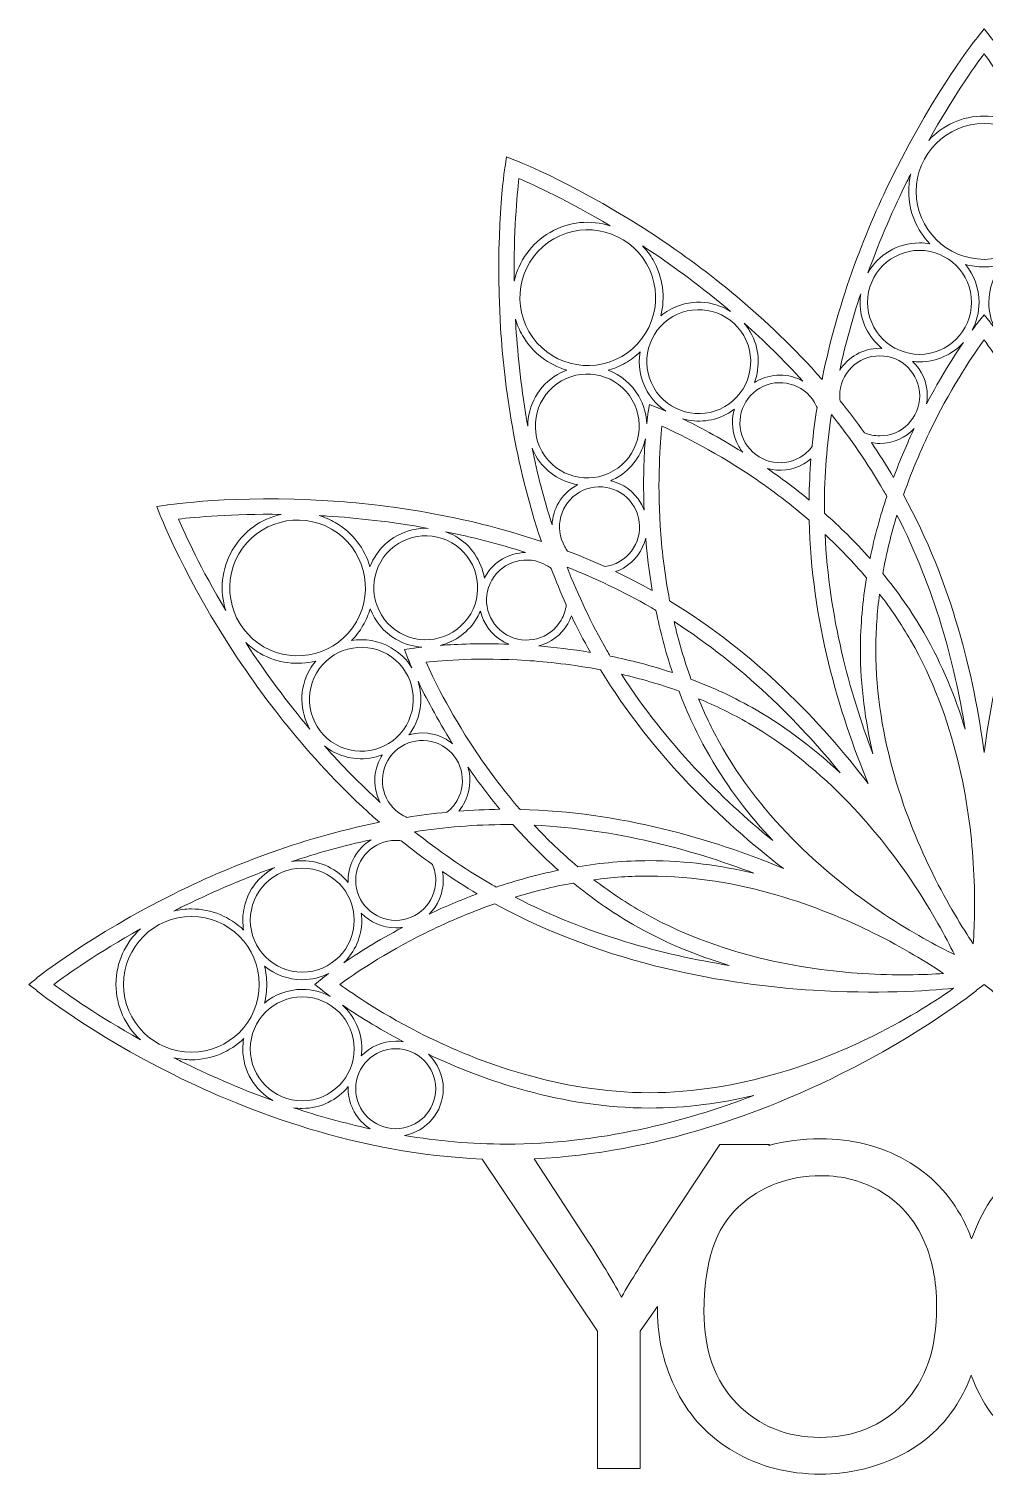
# Model space of a CAD drawing. Header units: millimetres. Extents: x -93 to 1481, y -1464 to 298.
# Drawn here: x 687 to 1068, y -279 to 297 of the extents above; entities that cross this region are included whole.
import ezdxf

# ---------------------------------------------------------------- set-up
doc = ezdxf.new("R2010")
doc.units = ezdxf.units.MM
doc.header["$MEASUREMENT"] = 0
doc.layers.add('Layer 1', color=7, linetype='Continuous')

msp = doc.modelspace()

# ---------------------------------------------------------------- linework, layer by layer
at = {"layer": 'Layer 1', "lineweight": 0}
for points, knots in [([(1445.98, -81.58), (1445.12, -80.89), (1424.56, -64.49), (1391.06, -47.84), (1370.3, -37.53), (1341.81, -25.89), (1309.14, -19.34), (1334.16, 2.66), (1353.02, 26.99), (1365.84, 46.3), (1386.52, 77.47), (1396.13, 101.95), (1396.53, 102.98), (1396.53, 102.98), (1397.9, 106.53), (1397.9, 106.53), (1397.9, 106.53), (1394.14, 107.11), (1394.14, 107.11), (1393.05, 107.28), (1367.04, 111.21), (1329.71, 108.87), (1306.58, 107.43), (1276.08, 103.26), (1244.51, 92.6), (1255.18, 124.16), (1259.35, 154.66), (1260.79, 177.79), (1263.12, 215.13), (1259.2, 241.13), (1259.03, 242.22), (1259.03, 242.22), (1258.45, 245.99), (1258.45, 245.99), (1258.45, 245.99), (1254.9, 244.61), (1254.9, 244.61), (1253.87, 244.21), (1229.39, 234.61), (1198.22, 213.92), (1178.91, 201.1), (1154.58, 182.24), (1132.58, 157.22), (1126.03, 189.89), (1114.39, 218.39), (1104.08, 239.14), (1087.43, 272.64), (1071.02, 293.2), (1070.33, 294.06), (1070.33, 294.06), (1067.95, 297.03), (1067.95, 297.03), (1067.95, 297.03), (1065.56, 294.06), (1065.56, 294.06), (1064.87, 293.2), (1048.47, 272.64), (1031.82, 239.14), (1021.51, 218.39), (1009.87, 189.89), (1003.32, 157.22), (981.32, 182.24), (956.99, 201.1), (937.68, 213.92), (906.51, 234.61), (882.03, 244.21), (881, 244.61), (881, 244.61), (877.45, 245.99), (877.45, 245.99), (877.45, 245.99), (876.87, 242.22), (876.87, 242.22), (876.7, 241.13), (872.77, 215.13), (875.11, 177.79), (876.55, 154.66), (880.72, 124.16), (891.38, 92.6), (859.82, 103.26), (829.32, 107.43), (806.19, 108.87), (768.85, 111.21), (742.84, 107.28), (741.76, 107.11), (741.76, 107.11), (737.99, 106.53), (737.99, 106.53), (737.99, 106.53), (739.37, 102.98), (739.37, 102.98), (739.77, 101.95), (749.37, 77.47), (770.06, 46.3), (782.88, 26.99), (801.74, 2.66), (826.76, -19.34), (794.09, -25.89), (765.59, -37.53), (744.84, -47.84), (711.34, -64.49), (690.78, -80.89), (689.92, -81.58), (689.92, -81.58), (686.95, -83.97), (686.95, -83.97), (686.95, -83.97), (689.92, -86.35), (689.92, -86.35), (690.78, -87.04), (711.34, -103.45), (744.84, -120.1), (773.91, -134.54), (818.14, -151.6), (867.79, -153.61), (867.79, -153.61), (913.73, -222.32), (913.73, -222.32), (913.73, -222.32), (913.73, -277.05), (913.73, -277.05), (913.73, -277.05), (930.83, -277.05), (930.83, -277.05), (930.83, -277.05), (930.83, -222.32), (930.83, -222.32), (930.83, -222.32), (937.71, -212.38), (937.71, -212.38), (937.7, -212.95), (937.7, -213.53), (937.7, -214.12), (937.7, -225.46), (940.29, -236.21), (945.48, -246.38), (950.66, -256.55), (958.29, -264.57), (968.35, -270.44), (978.42, -276.32), (989.84, -279.26), (1002.62, -279.26), (1014.41, -279.26), (1025.4, -276.6), (1035.59, -271.28), (1045.78, -265.96), (1053.65, -258.13), (1059.2, -247.79), (1060.58, -245.22), (1061.79, -242.57), (1062.83, -239.84), (1063.8, -242.47), (1064.92, -245.03), (1066.2, -247.52), (1071.49, -257.81), (1079.32, -265.67), (1089.69, -271.1), (1100.06, -276.54), (1111.6, -279.26), (1124.29, -279.26), (1133.69, -279.26), (1142.86, -277.57), (1151.79, -274.19), (1151.93, -274.14), (1152.06, -274.08), (1152.19, -274.03), (1152.19, -274.03), (1151.03, -277.05), (1151.03, -277.05), (1151.03, -277.05), (1169.19, -277.05), (1169.19, -277.05), (1169.19, -277.05), (1183.38, -237.92), (1183.38, -237.92), (1183.38, -237.92), (1237.41, -237.92), (1237.41, -237.92), (1237.41, -237.92), (1252.49, -277.05), (1252.49, -277.05), (1252.49, -277.05), (1271.97, -277.05), (1271.97, -277.05), (1271.97, -277.05), (1220.3, -150.82), (1220.3, -150.82), (1232.58, -152.71), (1245.35, -153.8), (1258.45, -153.8), (1312, -153.8), (1360.12, -135.47), (1391.06, -120.1), (1424.56, -103.45), (1445.12, -87.04), (1445.98, -86.35), (1445.98, -86.35), (1448.95, -83.97), (1448.95, -83.97), (1448.95, -83.97), (1445.98, -81.58), (1445.98, -81.58)], [0, 0, 0, 0, 1, 1, 1, 2, 2, 2, 3, 3, 3, 4, 4, 4, 5, 5, 5, 6, 6, 6, 7, 7, 7, 8, 8, 8, 9, 9, 9, 10, 10, 10, 11, 11, 11, 12, 12, 12, 13, 13, 13, 14, 14, 14, 15, 15, 15, 16, 16, 16, 17, 17, 17, 18, 18, 18, 19, 19, 19, 20, 20, 20, 21, 21, 21, 22, 22, 22, 23, 23, 23, 24, 24, 24, 25, 25, 25, 26, 26, 26, 27, 27, 27, 28, 28, 28, 29, 29, 29, 30, 30, 30, 31, 31, 31, 32, 32, 32, 33, 33, 33, 34, 34, 34, 35, 35, 35, 36, 36, 36, 37, 37, 37, 38, 38, 38, 39, 39, 39, 40, 40, 40, 41, 41, 41, 42, 42, 42, 43, 43, 43, 44, 44, 44, 45, 45, 45, 46, 46, 46, 47, 47, 47, 48, 48, 48, 49, 49, 49, 50, 50, 50, 51, 51, 51, 52, 52, 52, 53, 53, 53, 54, 54, 54, 55, 55, 55, 56, 56, 56, 57, 57, 57, 58, 58, 58, 59, 59, 59, 60, 60, 60, 61, 61, 61, 62, 62, 62, 63, 63, 63, 64, 64, 64, 65, 65, 65, 66, 66, 66, 67, 67, 67, 67]), ([(1067.95, 287.1), (1071.95, 281.71), (1080.51, 269.59), (1090.05, 252.58), (1084.55, 258.54), (1076.68, 262.29), (1067.95, 262.29), (1059.22, 262.29), (1051.34, 258.54), (1045.84, 252.58), (1055.38, 269.59), (1063.95, 281.71), (1067.95, 287.1)], [0, 0, 0, 0, 1, 1, 1, 2, 2, 2, 3, 3, 3, 4, 4, 4, 4]), ([(1067.95, 205.14), (1053.02, 205.14), (1040.87, 217.28), (1040.87, 232.21), (1040.87, 247.14), (1053.02, 259.29), (1067.95, 259.29), (1082.88, 259.29), (1095.02, 247.14), (1095.02, 232.21), (1095.02, 217.28), (1082.88, 205.14), (1067.95, 205.14)], [0, 0, 0, 0, 1, 1, 1, 2, 2, 2, 3, 3, 3, 4, 4, 4, 4]), ([(882.41, 237.39), (888.57, 234.72), (902.05, 228.51), (918.82, 218.54), (911.07, 220.96), (902.38, 220.27), (894.82, 215.9), (887.26, 211.53), (882.31, 204.35), (880.53, 196.44), (880.29, 215.94), (881.64, 230.72), (882.41, 237.39)], [0, 0, 0, 0, 1, 1, 1, 2, 2, 2, 3, 3, 3, 4, 4, 4, 4]), ([(1037.23, 236.27), (1037.72, 237.27), (1038.21, 238.24), (1038.7, 239.21), (1038.17, 236.96), (1037.87, 234.62), (1037.87, 232.21), (1037.87, 224.12), (1041.1, 216.76), (1046.32, 211.35), (1044.98, 211.59), (1043.61, 211.71), (1042.21, 211.71), (1033.41, 211.71), (1025.71, 206.89), (1021.62, 199.75), (1026.6, 213.58), (1032.08, 225.91), (1037.23, 236.27)], [0, 0, 0, 0, 1, 1, 1, 2, 2, 2, 3, 3, 3, 4, 4, 4, 5, 5, 5, 6, 6, 6, 6]), ([(923.4, 166.41), (910.47, 158.94), (893.87, 163.39), (886.41, 176.32), (878.95, 189.24), (883.39, 205.84), (896.32, 213.3), (909.25, 220.77), (925.84, 216.32), (933.31, 203.39), (940.77, 190.46), (936.32, 173.87), (923.4, 166.41)], [0, 0, 0, 0, 1, 1, 1, 2, 2, 2, 3, 3, 3, 4, 4, 4, 4]), ([(966.83, 184.39), (959.61, 188.94), (950.16, 189.45), (942.27, 184.9), (941.11, 184.23), (940.03, 183.47), (939.03, 182.64), (940.83, 189.93), (939.94, 197.89), (935.9, 204.89), (934.7, 206.98), (933.28, 208.86), (931.69, 210.53), (932.6, 209.94), (933.51, 209.34), (934.43, 208.73), (944.24, 202.21), (955.38, 194.1), (966.83, 184.39)], [0, 0, 0, 0, 1, 1, 1, 2, 2, 2, 3, 3, 3, 4, 4, 4, 5, 5, 5, 6, 6, 6, 6]), ([(1062.93, 187.99), (1062.93, 176.56), (1053.64, 167.26), (1042.21, 167.26), (1030.78, 167.26), (1021.48, 176.56), (1021.48, 187.99), (1021.48, 199.42), (1030.78, 208.71), (1042.21, 208.71), (1053.64, 208.71), (1062.93, 199.42), (1062.93, 187.99)], [0, 0, 0, 0, 1, 1, 1, 2, 2, 2, 3, 3, 3, 4, 4, 4, 4]), ([(1072.28, 177.48), (1071.14, 179.02), (1070.44, 179.89), (1070.33, 180.03), (1070.33, 180.03), (1067.95, 183), (1067.95, 183), (1067.95, 183), (1065.56, 180.03), (1065.56, 180.03), (1065.44, 179.87), (1064.57, 178.78), (1063.15, 176.84), (1064.92, 180.17), (1065.93, 183.96), (1065.93, 187.99), (1065.93, 193.71), (1063.9, 198.97), (1060.51, 203.07), (1062.89, 202.46), (1065.38, 202.14), (1067.95, 202.14), (1070.45, 202.14), (1072.88, 202.45), (1075.21, 203.03), (1071.84, 198.93), (1069.82, 193.69), (1069.82, 187.99), (1069.82, 184.22), (1070.71, 180.65), (1072.28, 177.48)], [0, 0, 0, 0, 1, 1, 1, 2, 2, 2, 3, 3, 3, 4, 4, 4, 5, 5, 5, 6, 6, 6, 7, 7, 7, 8, 8, 8, 9, 9, 9, 10, 10, 10, 10]), ([(1027.17, 169.65), (1026.89, 169.66), (1026.62, 169.67), (1026.33, 169.67), (1019.62, 169.67), (1013.71, 166.16), (1010.34, 160.88), (1012.68, 171.58), (1015.56, 181.8), (1018.73, 191.4), (1018.57, 190.29), (1018.48, 189.15), (1018.48, 187.99), (1018.48, 180.61), (1021.87, 174.01), (1027.17, 169.65)], [0, 0, 0, 0, 1, 1, 1, 2, 2, 2, 3, 3, 3, 4, 4, 4, 5, 5, 5, 5]), ([(972.08, 174.71), (977.8, 164.82), (974.4, 152.12), (964.5, 146.4), (954.6, 140.69), (941.9, 144.09), (936.19, 153.99), (930.47, 163.89), (933.88, 176.59), (943.77, 182.3), (953.67, 188.01), (966.37, 184.61), (972.08, 174.71)], [0, 0, 0, 0, 1, 1, 1, 2, 2, 2, 3, 3, 3, 4, 4, 4, 4]), ([(881.03, 181.29), (881.69, 179.07), (882.61, 176.9), (883.81, 174.82), (887.86, 167.8), (894.33, 163.05), (901.56, 160.97), (900.28, 160.51), (899.03, 159.93), (897.82, 159.23), (890.19, 154.83), (885.94, 146.81), (885.96, 138.58), (883.37, 153.04), (881.95, 166.46), (881.22, 178.01), (881.15, 179.11), (881.09, 180.2), (881.03, 181.29)], [0, 0, 0, 0, 1, 1, 1, 2, 2, 2, 3, 3, 3, 4, 4, 4, 5, 5, 5, 6, 6, 6, 6]), ([(995.65, 156.62), (990.03, 159.7), (982.99, 159.86), (977.04, 156.43), (976.8, 156.29), (976.56, 156.14), (976.33, 155.99), (978.74, 162.41), (978.37, 169.82), (974.68, 176.21), (973.95, 177.48), (973.11, 178.65), (972.19, 179.73), (980.05, 172.77), (987.97, 165.07), (995.65, 156.62)], [0, 0, 0, 0, 1, 1, 1, 2, 2, 2, 3, 3, 3, 4, 4, 4, 5, 5, 5, 5]), ([(1035.82, 111.22), (1039.49, 121.78), (1043.63, 131.16), (1047.48, 138.94), (1055.7, 155.49), (1063.99, 167.6), (1067.95, 173.03), (1071.9, 167.6), (1080.2, 155.49), (1088.41, 138.94), (1092.27, 131.16), (1096.4, 121.78), (1100.08, 111.22), (1080.88, 76.14), (1071.95, 38.94), (1067.95, 8.46), (1063.95, 38.94), (1055.02, 76.14), (1035.82, 111.22)], [0, 0, 0, 0, 1, 1, 1, 2, 2, 2, 3, 3, 3, 4, 4, 4, 5, 5, 5, 6, 6, 6, 6]), ([(933.59, 152.49), (935.47, 149.22), (938.03, 146.58), (940.97, 144.62), (939.22, 145.38), (938.18, 145.79), (938.02, 145.85), (938.02, 145.85), (934.47, 147.23), (934.47, 147.23), (934.47, 147.23), (933.88, 143.47), (933.88, 143.47), (933.85, 143.27), (933.65, 141.89), (933.38, 139.5), (933.26, 143.27), (932.24, 147.06), (930.22, 150.55), (927.36, 155.5), (922.97, 159.04), (917.99, 160.9), (920.35, 161.56), (922.67, 162.52), (924.9, 163.81), (927.06, 165.06), (929.01, 166.55), (930.74, 168.21), (929.87, 162.98), (930.74, 157.43), (933.59, 152.49)], [0, 0, 0, 0, 1, 1, 1, 2, 2, 2, 3, 3, 3, 4, 4, 4, 5, 5, 5, 6, 6, 6, 7, 7, 7, 8, 8, 8, 9, 9, 9, 10, 10, 10, 10]), ([(1039.4, 164.44), (1040.32, 164.33), (1041.26, 164.26), (1042.21, 164.26), (1049.13, 164.26), (1055.36, 167.24), (1059.7, 171.98), (1055.88, 166.4), (1050.58, 158.08), (1045.03, 147.58), (1045.2, 148.6), (1045.3, 149.64), (1045.3, 150.71), (1045.3, 156.11), (1043.03, 160.98), (1039.4, 164.44)], [0, 0, 0, 0, 1, 1, 1, 2, 2, 2, 3, 3, 3, 4, 4, 4, 5, 5, 5, 5]), ([(927.63, 149.05), (933.34, 139.15), (929.94, 126.45), (920.04, 120.74), (910.14, 115.02), (897.44, 118.42), (891.73, 128.32), (886.02, 138.22), (889.42, 150.92), (899.32, 156.63), (909.21, 162.35), (921.91, 158.94), (927.63, 149.05)], [0, 0, 0, 0, 1, 1, 1, 2, 2, 2, 3, 3, 3, 4, 4, 4, 4]), ([(1010.5, 148.74), (1010.42, 149.38), (1010.37, 150.04), (1010.37, 150.71), (1010.37, 159.51), (1017.53, 166.67), (1026.33, 166.67), (1035.14, 166.67), (1042.3, 159.51), (1042.3, 150.71), (1042.3, 141.91), (1035.14, 134.75), (1026.33, 134.75), (1024.18, 134.75), (1022.12, 135.18), (1020.24, 135.96), (1017.09, 140.37), (1013.83, 144.63), (1010.5, 148.74)], [0, 0, 0, 0, 1, 1, 1, 2, 2, 2, 3, 3, 3, 4, 4, 4, 5, 5, 5, 6, 6, 6, 6]), ([(1000.35, 147.99), (1000.72, 147.34), (1001.04, 146.69), (1001.31, 146.02), (1000.5, 140.91), (999.83, 135.72), (999.31, 130.46), (998.05, 128.77), (996.44, 127.3), (994.5, 126.18), (986.88, 121.78), (977.1, 124.4), (972.7, 132.02), (968.3, 139.65), (970.92, 149.43), (978.54, 153.83), (986.16, 158.23), (995.95, 155.61), (1000.35, 147.99)], [0, 0, 0, 0, 1, 1, 1, 2, 2, 2, 3, 3, 3, 4, 4, 4, 5, 5, 5, 6, 6, 6, 6]), ([(970.1, 130.52), (970.57, 129.72), (971.09, 128.96), (971.65, 128.25), (962.06, 134.26), (953.69, 138.64), (947.69, 141.54), (953.64, 139.86), (960.24, 140.48), (966, 143.81), (966.82, 144.28), (967.6, 144.8), (968.35, 145.36), (966.93, 140.55), (967.4, 135.2), (970.1, 130.52)], [0, 0, 0, 0, 1, 1, 1, 2, 2, 2, 3, 3, 3, 4, 4, 4, 5, 5, 5, 5]), ([(1021.73, -3.92), (1003.03, 20.48), (976.7, 48.23), (942.53, 69), (940.43, 79.99), (939.32, 90.18), (938.77, 98.84), (937.61, 117.28), (938.74, 131.92), (939.45, 138.6), (945.59, 135.88), (958.83, 129.53), (974.22, 119.31), (981.45, 114.5), (989.72, 108.45), (998.18, 101.13), (999.09, 61.16), (1009.95, 24.48), (1021.73, -3.92)], [0, 0, 0, 0, 1, 1, 1, 2, 2, 2, 3, 3, 3, 4, 4, 4, 5, 5, 5, 6, 6, 6, 6]), ([(1027.88, 112.87), (1028.31, 112.12), (1028.73, 111.37), (1029.16, 110.62), (1026.57, 102.89), (1024.25, 94.58), (1022.45, 85.83), (1016.52, 92.5), (1010.35, 98.54), (1004.25, 103.94), (1004.24, 104.81), (1004.23, 105.67), (1004.23, 106.53), (1004.23, 119.12), (1005.28, 131.41), (1007.07, 143.24), (1014.53, 133.89), (1021.58, 123.77), (1027.88, 112.87)], [0, 0, 0, 0, 1, 1, 1, 2, 2, 2, 3, 3, 3, 4, 4, 4, 5, 5, 5, 6, 6, 6, 6]), ([(932.33, 105.1), (931.97, 106.07), (931.53, 107.02), (930.99, 107.94), (928.29, 112.62), (923.89, 115.7), (919.02, 116.88), (919.87, 117.25), (920.72, 117.66), (921.54, 118.14), (927.53, 121.6), (931.44, 127.29), (932.83, 133.57), (932.31, 126.82), (931.88, 116.97), (932.33, 105.1)], [0, 0, 0, 0, 1, 1, 1, 2, 2, 2, 3, 3, 3, 4, 4, 4, 5, 5, 5, 5]), ([(1026.33, 131.75), (1031.73, 131.75), (1036.6, 134.02), (1040.06, 137.64), (1037.31, 131.85), (1034.49, 125.32), (1031.83, 118.2), (1029.01, 122.97), (1026.05, 127.58), (1022.98, 132.05), (1024.07, 131.86), (1025.19, 131.75), (1026.33, 131.75)], [0, 0, 0, 0, 1, 1, 1, 2, 2, 2, 3, 3, 3, 4, 4, 4, 4]), ([(887.64, 129.9), (888.06, 128.85), (888.55, 127.83), (889.13, 126.82), (892.82, 120.43), (899.06, 116.41), (905.83, 115.29), (905.58, 115.16), (905.33, 115.03), (905.09, 114.88), (899.27, 111.53), (895.91, 105.53), (895.63, 99.27), (892.31, 109.71), (889.69, 120), (887.64, 129.9)], [0, 0, 0, 0, 1, 1, 1, 2, 2, 2, 3, 3, 3, 4, 4, 4, 5, 5, 5, 5]), ([(981.57, 121.71), (986.27, 120.44), (991.46, 120.96), (996, 123.58), (997.05, 124.19), (998.01, 124.87), (998.89, 125.63), (998.46, 120.21), (998.2, 114.72), (998.14, 109.17), (992.38, 113.93), (986.77, 118.11), (981.57, 121.71)], [0, 0, 0, 0, 1, 1, 1, 2, 2, 2, 3, 3, 3, 4, 4, 4, 4]), ([(928.39, 106.44), (932.79, 98.82), (930.17, 89.04), (922.55, 84.64), (920.68, 83.56), (918.68, 82.91), (916.67, 82.64), (911.73, 84.88), (906.78, 86.94), (901.84, 88.83), (901.45, 89.36), (901.08, 89.9), (900.75, 90.48), (896.34, 98.1), (898.97, 107.89), (906.59, 112.29), (914.21, 116.69), (923.99, 114.07), (928.39, 106.44)], [0, 0, 0, 0, 1, 1, 1, 2, 2, 2, 3, 3, 3, 4, 4, 4, 5, 5, 5, 6, 6, 6, 6]), ([(817.57, 60.59), (810.11, 47.66), (793.52, 43.21), (780.59, 50.67), (767.66, 58.14), (763.21, 74.73), (770.68, 87.66), (778.14, 100.59), (794.74, 105.03), (807.66, 97.57), (820.59, 90.11), (825.04, 73.51), (817.57, 60.59)], [0, 0, 0, 0, 1, 1, 1, 2, 2, 2, 3, 3, 3, 4, 4, 4, 4]), ([(787.54, 103.45), (779.63, 101.67), (772.45, 96.72), (768.08, 89.16), (763.71, 81.6), (763.02, 72.91), (765.44, 65.16), (755.47, 81.93), (749.26, 95.41), (746.59, 101.57), (753.26, 102.34), (768.04, 103.69), (787.54, 103.45)], [0, 0, 0, 0, 1, 1, 1, 2, 2, 2, 3, 3, 3, 4, 4, 4, 4]), ([(846.2, 97.87), (837.67, 98.21), (829.23, 93.93), (824.68, 86.04), (824.01, 84.88), (823.45, 83.68), (823, 82.47), (820.92, 89.68), (816.16, 96.13), (809.16, 100.17), (807.08, 101.37), (804.91, 102.29), (802.69, 102.95), (803.78, 102.89), (804.87, 102.83), (805.97, 102.76), (817.73, 102.02), (831.43, 100.56), (846.2, 97.87)], [0, 0, 0, 0, 1, 1, 1, 2, 2, 2, 3, 3, 3, 4, 4, 4, 5, 5, 5, 6, 6, 6, 6]), ([(1033.19, 103.14), (1048.13, 74.16), (1056.17, 43.98), (1060.4, 17.75), (1056.55, 30.49), (1051.23, 43.63), (1043.92, 56.29), (1039, 64.83), (1033.43, 72.68), (1027.54, 79.86), (1029, 88.01), (1030.95, 95.81), (1033.19, 103.14)], [0, 0, 0, 0, 1, 1, 1, 2, 2, 2, 3, 3, 3, 4, 4, 4, 4]), ([(863.17, 63.81), (857.46, 53.92), (844.76, 50.51), (834.86, 56.23), (824.96, 61.94), (821.56, 74.64), (827.28, 84.54), (832.99, 94.44), (845.69, 97.84), (855.59, 92.13), (865.48, 86.41), (868.89, 73.71), (863.17, 63.81)], [0, 0, 0, 0, 1, 1, 1, 2, 2, 2, 3, 3, 3, 4, 4, 4, 4]), ([(869.02, 78.77), (868.88, 78.52), (868.75, 78.28), (868.62, 78.03), (867.5, 84.8), (863.48, 91.03), (857.09, 94.72), (855.82, 95.46), (854.51, 96.05), (853.17, 96.53), (863.45, 94.43), (874.17, 91.72), (885.05, 88.24), (878.64, 88.09), (872.45, 84.71), (869.02, 78.77)], [0, 0, 0, 0, 1, 1, 1, 2, 2, 2, 3, 3, 3, 4, 4, 4, 5, 5, 5, 5]), ([(932.99, 94.01), (933.5, 87.61), (934.33, 80.55), (935.59, 73.06), (930.76, 75.77), (925.89, 78.29), (920.99, 80.63), (922.03, 81), (923.06, 81.47), (924.05, 82.04), (928.72, 84.74), (931.81, 89.14), (932.99, 94.01)], [0, 0, 0, 0, 1, 1, 1, 2, 2, 2, 3, 3, 3, 4, 4, 4, 4]), ([(1023.62, 7.9), (1014.18, 32.72), (1006.05, 62.88), (1004.5, 95.45), (1010.1, 90.22), (1015.69, 84.45), (1021.03, 78.12), (1019.52, 68.95), (1018.62, 59.37), (1018.62, 49.51), (1018.62, 34.89), (1020.59, 20.86), (1023.62, 7.9)], [0, 0, 0, 0, 1, 1, 1, 2, 2, 2, 3, 3, 3, 4, 4, 4, 4]), ([(893.43, 83.11), (894.07, 82.74), (894.67, 82.33), (895.24, 81.88), (897.1, 77.06), (899.11, 72.23), (901.3, 67.41), (901.05, 65.32), (900.39, 63.24), (899.27, 61.3), (894.87, 53.68), (885.09, 51.06), (877.46, 55.46), (869.84, 59.86), (867.22, 69.64), (871.62, 77.27), (876.02, 84.89), (885.8, 87.51), (893.43, 83.11)], [0, 0, 0, 0, 1, 1, 1, 2, 2, 2, 3, 3, 3, 4, 4, 4, 5, 5, 5, 6, 6, 6, 6]), ([(943.65, 40.33), (935.17, 43.15), (926.81, 45.29), (918.83, 46.92), (918.39, 47.66), (917.95, 48.4), (917.52, 49.15), (911.22, 60.06), (905.99, 71.22), (901.62, 82.36), (912.76, 77.99), (923.93, 72.76), (934.83, 66.46), (935.58, 66.03), (936.32, 65.59), (937.06, 65.15), (938.69, 57.17), (940.83, 48.81), (943.65, 40.33)], [0, 0, 0, 0, 1, 1, 1, 2, 2, 2, 3, 3, 3, 4, 4, 4, 5, 5, 5, 6, 6, 6, 6]), ([(1047.48, -39.91), (1037.11, -19.01), (1024.74, 13.48), (1024.74, 49.51), (1024.74, 57.07), (1025.29, 64.48), (1026.25, 71.65), (1030.67, 65.92), (1034.84, 59.78), (1038.62, 53.23), (1056.64, 22.03), (1062.17, -12.29), (1063.64, -35.58), (1064.47, -48.77), (1064.13, -60.01), (1063.61, -67.79), (1059.27, -61.31), (1053.36, -51.75), (1047.48, -39.91)], [0, 0, 0, 0, 1, 1, 1, 2, 2, 2, 3, 3, 3, 4, 4, 4, 5, 5, 5, 6, 6, 6, 6]), ([(833.36, 53.63), (836.63, 51.75), (840.16, 50.73), (843.69, 50.51), (841.79, 50.29), (840.69, 50.12), (840.51, 50.1), (840.51, 50.1), (836.75, 49.51), (836.75, 49.51), (836.75, 49.51), (838.13, 45.96), (838.13, 45.96), (838.2, 45.78), (838.71, 44.48), (839.68, 42.28), (837.69, 45.48), (834.91, 48.25), (831.42, 50.27), (826.46, 53.13), (820.89, 53.99), (815.65, 53.11), (817.36, 54.87), (818.89, 56.86), (820.17, 59.09), (821.42, 61.25), (822.37, 63.52), (823.03, 65.82), (824.9, 60.86), (828.42, 56.48), (833.36, 53.63)], [0, 0, 0, 0, 1, 1, 1, 2, 2, 2, 3, 3, 3, 4, 4, 4, 5, 5, 5, 6, 6, 6, 7, 7, 7, 8, 8, 8, 9, 9, 9, 10, 10, 10, 10]), ([(875.96, 52.86), (876.77, 52.4), (877.6, 52), (878.44, 51.67), (867.13, 52.07), (857.69, 51.69), (851.05, 51.2), (857.04, 52.72), (862.44, 56.55), (865.77, 62.31), (866.25, 63.14), (866.66, 63.98), (867.03, 64.84), (868.21, 59.96), (871.29, 55.56), (875.96, 52.86)], [0, 0, 0, 0, 1, 1, 1, 2, 2, 2, 3, 3, 3, 4, 4, 4, 5, 5, 5, 5]), ([(903.34, 63.02), (905.68, 58.12), (908.2, 53.23), (910.92, 48.39), (903.56, 49.63), (896.61, 50.45), (890.3, 50.97), (895.01, 52.22), (899.24, 55.26), (901.87, 59.8), (902.47, 60.85), (902.96, 61.92), (903.34, 63.02)], [0, 0, 0, 0, 1, 1, 1, 2, 2, 2, 3, 3, 3, 4, 4, 4, 4]), ([(944.29, 60.69), (971.72, 43.06), (993.77, 20.95), (1010.55, 0.35), (1000.84, 9.46), (989.67, 18.18), (977.01, 25.49), (968.48, 30.41), (959.73, 34.43), (951.03, 37.71), (948.23, 45.5), (946.02, 53.23), (944.29, 60.69)], [0, 0, 0, 0, 1, 1, 1, 2, 2, 2, 3, 3, 3, 4, 4, 4, 4]), ([(773.45, 52.29), (775.12, 50.7), (777, 49.28), (779.09, 48.08), (786.1, 44.03), (794.08, 43.14), (801.38, 44.96), (800.51, 43.92), (799.71, 42.8), (799.01, 41.58), (794.61, 33.96), (794.94, 24.88), (799.07, 17.77), (789.59, 29), (781.65, 39.91), (775.25, 49.55), (774.64, 50.47), (774.04, 51.38), (773.45, 52.29)], [0, 0, 0, 0, 1, 1, 1, 2, 2, 2, 3, 3, 3, 4, 4, 4, 5, 5, 5, 6, 6, 6, 6]), ([(829.92, 47.67), (839.82, 41.95), (843.22, 29.25), (837.5, 19.36), (831.79, 9.46), (819.09, 6.06), (809.19, 11.77), (799.3, 17.48), (795.89, 30.18), (801.61, 40.08), (807.32, 49.98), (820.02, 53.38), (829.92, 47.67)], [0, 0, 0, 0, 1, 1, 1, 2, 2, 2, 3, 3, 3, 4, 4, 4, 4]), ([(882.85, -14.2), (875.53, -5.74), (869.48, 2.53), (864.67, 9.76), (854.45, 25.15), (848.1, 38.39), (845.38, 44.53), (852.06, 45.24), (866.7, 46.37), (885.14, 45.21), (893.8, 44.66), (903.99, 43.55), (914.98, 41.45), (935.75, 7.28), (963.5, -19.05), (987.9, -37.75), (959.5, -25.97), (922.82, -15.11), (882.85, -14.2)], [0, 0, 0, 0, 1, 1, 1, 2, 2, 2, 3, 3, 3, 4, 4, 4, 5, 5, 5, 6, 6, 6, 6]), ([(855.97, 11.96), (855.17, 12.62), (854.31, 13.22), (853.38, 13.75), (848.71, 16.45), (843.36, 16.92), (838.55, 15.51), (839.1, 16.25), (839.63, 17.03), (840.1, 17.86), (843.56, 23.85), (844.1, 30.74), (842.17, 36.87), (845.09, 30.76), (849.64, 22.02), (855.97, 11.96)], [0, 0, 0, 0, 1, 1, 1, 2, 2, 2, 3, 3, 3, 4, 4, 4, 5, 5, 5, 5]), ([(923.29, 39.69), (930.75, 37.96), (938.48, 35.75), (946.27, 32.95), (949.55, 24.25), (953.57, 15.5), (958.49, 6.97), (965.8, -5.69), (974.52, -16.86), (983.63, -26.57), (963.04, -9.79), (940.92, 12.26), (923.29, 39.69)], [0, 0, 0, 0, 1, 1, 1, 2, 2, 2, 3, 3, 3, 4, 4, 4, 4]), ([(1028.2, -56.05), (1008.76, -43.13), (981.81, -21.18), (963.79, 10.03), (960.01, 16.58), (956.79, 23.26), (954.03, 29.95), (960.72, 27.19), (967.4, 23.97), (973.95, 20.19), (1005.16, 2.17), (1027.11, -24.78), (1040.03, -44.22), (1047.34, -55.22), (1052.66, -65.13), (1056.1, -72.12), (1049.11, -68.68), (1039.2, -63.36), (1028.2, -56.05)], [0, 0, 0, 0, 1, 1, 1, 2, 2, 2, 3, 3, 3, 4, 4, 4, 5, 5, 5, 6, 6, 6, 6]), ([(830.08, 5.31), (834.48, 12.94), (844.26, 15.56), (851.88, 11.16), (859.51, 6.75), (862.13, -3.03), (857.73, -10.65), (856.65, -12.52), (855.24, -14.08), (853.63, -15.32), (848.23, -15.85), (842.92, -16.54), (837.69, -17.37), (837.09, -17.12), (836.5, -16.83), (835.92, -16.49), (828.3, -12.09), (825.68, -2.31), (830.08, 5.31)], [0, 0, 0, 0, 1, 1, 1, 2, 2, 2, 3, 3, 3, 4, 4, 4, 5, 5, 5, 6, 6, 6, 6]), ([(804.86, 11.09), (805.75, 10.4), (806.69, 9.75), (807.69, 9.17), (814.08, 5.48), (821.5, 5.12), (827.92, 7.53), (827.77, 7.29), (827.62, 7.06), (827.48, 6.81), (824.12, 1), (824.21, -5.88), (827.1, -11.44), (819, -4.06), (811.59, 3.55), (804.86, 11.09)], [0, 0, 0, 0, 1, 1, 1, 2, 2, 2, 3, 3, 3, 4, 4, 4, 5, 5, 5, 5]), ([(862.08, 2.68), (865.73, -2.6), (869.97, -8.3), (874.81, -14.16), (869.27, -14.22), (863.79, -14.48), (858.38, -14.9), (859.1, -14.06), (859.75, -13.14), (860.32, -12.15), (863.02, -7.48), (863.49, -2.12), (862.08, 2.68)], [0, 0, 0, 0, 1, 1, 1, 2, 2, 2, 3, 3, 3, 4, 4, 4, 4]), ([(840.74, -23.09), (852.57, -21.3), (864.86, -20.25), (877.45, -20.25), (878.31, -20.25), (879.17, -20.26), (880.04, -20.27), (885.44, -26.37), (891.48, -32.54), (898.15, -38.47), (889.4, -40.27), (881.09, -42.59), (873.36, -45.18), (872.61, -44.75), (871.86, -44.33), (871.11, -43.9), (860.21, -37.6), (850.09, -30.55), (840.74, -23.09)], [0, 0, 0, 0, 1, 1, 1, 2, 2, 2, 3, 3, 3, 4, 4, 4, 5, 5, 5, 6, 6, 6, 6]), ([(888.53, -20.52), (921.1, -22.07), (951.26, -30.2), (976.08, -39.64), (963.12, -36.61), (949.09, -34.64), (934.47, -34.64), (924.61, -34.64), (915.03, -35.54), (905.86, -37.05), (899.53, -31.71), (893.76, -26.12), (888.53, -20.52)], [0, 0, 0, 0, 1, 1, 1, 2, 2, 2, 3, 3, 3, 4, 4, 4, 4]), ([(814.31, -42.5), (814.31, -42.78), (814.32, -43.06), (814.33, -43.34), (809.97, -38.04), (803.37, -34.65), (795.99, -34.65), (794.52, -34.65), (793.09, -34.79), (791.7, -35.04), (801.65, -31.72), (812.28, -28.71), (823.45, -26.28), (817.97, -29.61), (814.31, -35.64), (814.31, -42.5)], [0, 0, 0, 0, 1, 1, 1, 2, 2, 2, 3, 3, 3, 4, 4, 4, 5, 5, 5, 5]), ([(833.27, -26.54), (834.01, -26.54), (834.74, -26.59), (835.46, -26.69), (839.47, -29.94), (843.63, -33.12), (847.93, -36.2), (848.77, -38.13), (849.23, -40.26), (849.23, -42.5), (849.23, -51.3), (842.07, -58.46), (833.27, -58.46), (824.47, -58.46), (817.31, -51.3), (817.31, -42.5), (817.31, -33.7), (824.47, -26.54), (833.27, -26.54)], [0, 0, 0, 0, 1, 1, 1, 2, 2, 2, 3, 3, 3, 4, 4, 4, 5, 5, 5, 6, 6, 6, 6]), ([(747.71, -53.25), (758.26, -48.01), (770.85, -42.42), (784.98, -37.36), (777.43, -41.34), (772.27, -49.26), (772.27, -58.37), (772.27, -59.71), (772.38, -61.03), (772.6, -62.31), (767.19, -57.1), (759.85, -53.89), (751.77, -53.89), (749.36, -53.89), (747.02, -54.19), (744.77, -54.72), (745.74, -54.23), (746.72, -53.74), (747.71, -53.25)], [0, 0, 0, 0, 1, 1, 1, 2, 2, 2, 3, 3, 3, 4, 4, 4, 5, 5, 5, 6, 6, 6, 6]), ([(816.72, -58.37), (816.72, -69.8), (807.42, -79.1), (795.99, -79.1), (784.56, -79.1), (775.27, -69.8), (775.27, -58.37), (775.27, -46.95), (784.56, -37.65), (795.99, -37.65), (807.42, -37.65), (816.72, -46.95), (816.72, -58.37)], [0, 0, 0, 0, 1, 1, 1, 2, 2, 2, 3, 3, 3, 4, 4, 4, 4]), ([(852.23, -42.5), (852.23, -41.29), (852.11, -40.12), (851.9, -38.98), (856.38, -42.05), (861, -45.02), (865.78, -47.85), (858.78, -50.46), (852.36, -53.23), (846.63, -55.93), (850.09, -52.5), (852.23, -47.74), (852.23, -42.5)], [0, 0, 0, 0, 1, 1, 1, 2, 2, 2, 3, 3, 3, 4, 4, 4, 4]), ([(904.12, -43.56), (911.3, -49.45), (919.15, -55.02), (927.69, -59.94), (940.35, -67.25), (953.49, -72.57), (966.23, -76.42), (940, -72.19), (909.82, -64.15), (880.84, -49.21), (888.17, -46.97), (895.97, -45.02), (904.12, -43.56)], [0, 0, 0, 0, 1, 1, 1, 2, 2, 2, 3, 3, 3, 4, 4, 4, 4]), ([(930.75, -54.64), (924.2, -50.86), (918.06, -46.69), (912.33, -42.27), (919.5, -41.31), (926.91, -40.76), (934.47, -40.76), (970.5, -40.76), (1002.99, -53.13), (1023.89, -63.51), (1035.73, -69.38), (1045.29, -75.29), (1051.76, -79.63), (1043.99, -80.15), (1032.75, -80.49), (1019.56, -79.66), (996.27, -78.19), (961.95, -72.66), (930.75, -54.64)], [0, 0, 0, 0, 1, 1, 1, 2, 2, 2, 3, 3, 3, 4, 4, 4, 5, 5, 5, 6, 6, 6, 6]), ([(810.95, -83.97), (816.38, -80.01), (828.49, -71.72), (845.04, -63.51), (852.82, -59.65), (862.2, -55.51), (872.76, -51.84), (917.84, -76.51), (966.43, -84.23), (999.75, -86.31), (1025.02, -87.89), (1045.09, -86.6), (1055.77, -85.55), (1049.62, -89.89), (1038.48, -97.19), (1023.89, -104.43), (1002.99, -114.81), (970.5, -127.17), (934.47, -127.17), (898.43, -127.17), (865.95, -114.81), (845.04, -104.43), (828.49, -96.22), (816.38, -87.92), (810.95, -83.97)], [0, 0, 0, 0, 1, 1, 1, 2, 2, 2, 3, 3, 3, 4, 4, 4, 5, 5, 5, 6, 6, 6, 7, 7, 7, 8, 8, 8, 8]), ([(778.84, -83.97), (778.84, -98.9), (766.7, -111.04), (751.77, -111.04), (736.84, -111.04), (724.69, -98.9), (724.69, -83.97), (724.69, -69.04), (736.84, -56.89), (751.77, -56.89), (766.7, -56.89), (778.84, -69.04), (778.84, -83.97)], [0, 0, 0, 0, 1, 1, 1, 2, 2, 2, 3, 3, 3, 4, 4, 4, 4]), ([(819.54, -55.56), (823, -59.19), (827.87, -61.46), (833.27, -61.46), (834.2, -61.46), (835.12, -61.39), (836.01, -61.26), (826.01, -66.56), (818.03, -71.62), (812.53, -75.36), (816.96, -71.05), (819.72, -65.03), (819.72, -58.37), (819.72, -57.42), (819.65, -56.48), (819.54, -55.56)], [0, 0, 0, 0, 1, 1, 1, 2, 2, 2, 3, 3, 3, 4, 4, 4, 5, 5, 5, 5]), ([(731.4, -61.86), (725.44, -67.36), (721.69, -75.24), (721.69, -83.97), (721.69, -92.7), (725.44, -100.57), (731.4, -106.07), (714.39, -96.53), (702.27, -87.97), (696.88, -83.97), (702.27, -79.97), (714.39, -71.4), (731.4, -61.86)], [0, 0, 0, 0, 1, 1, 1, 2, 2, 2, 3, 3, 3, 4, 4, 4, 4]), ([(803.95, -86.35), (804.11, -86.48), (805.2, -87.35), (807.14, -88.77), (803.81, -86.99), (800.02, -85.98), (795.99, -85.98), (790.27, -85.98), (785.01, -88.02), (780.91, -91.41), (781.52, -89.03), (781.84, -86.54), (781.84, -83.97), (781.84, -81.46), (781.53, -79.03), (780.95, -76.71), (785.05, -80.07), (790.29, -82.1), (795.99, -82.1), (799.76, -82.1), (803.33, -81.21), (806.5, -79.64), (804.96, -80.78), (804.09, -81.47), (803.95, -81.58), (803.95, -81.58), (800.98, -83.97), (800.98, -83.97), (800.98, -83.97), (803.95, -86.35), (803.95, -86.35)], [0, 0, 0, 0, 1, 1, 1, 2, 2, 2, 3, 3, 3, 4, 4, 4, 5, 5, 5, 6, 6, 6, 7, 7, 7, 8, 8, 8, 9, 9, 9, 10, 10, 10, 10]), ([(1176.35, -211.12), (1176.35, -211.12), (1123.06, -211.21), (1123.06, -211.21), (1123.06, -211.21), (1123.06, -226.37), (1123.06, -226.37), (1123.06, -226.37), (1168.61, -226.37), (1168.61, -226.37), (1168.61, -226.37), (1164.98, -237.92), (1164.98, -237.92), (1161.91, -247.68), (1154.69, -255.62), (1145.22, -259.47), (1145.15, -259.5), (1145.08, -259.53), (1145, -259.56), (1137.95, -262.41), (1130.73, -263.83), (1123.32, -263.83), (1114.8, -263.83), (1106.75, -261.95), (1099.17, -258.19), (1091.59, -254.43), (1085.81, -248.67), (1081.85, -240.91), (1077.88, -233.16), (1075.9, -223.52), (1075.9, -212), (1075.9, -202.66), (1077.54, -193.99), (1080.83, -186), (1082.77, -181.36), (1085.49, -177.1), (1088.99, -173.22), (1092.48, -169.34), (1097.08, -166.21), (1102.78, -163.83), (1108.48, -161.45), (1115.24, -160.26), (1123.06, -160.26), (1129.58, -160.26), (1135.51, -161.39), (1140.86, -163.65), (1146.21, -165.92), (1150.32, -168.93), (1153.2, -172.69), (1156.08, -176.45), (1158.49, -181.62), (1160.43, -188.2), (1160.43, -188.2), (1175.86, -183.97), (1175.86, -183.97), (1173.62, -175.28), (1170.36, -168.22), (1166.07, -162.82), (1161.78, -157.41), (1155.86, -153.19), (1148.31, -150.17), (1140.76, -147.14), (1132.31, -145.63), (1122.97, -145.63), (1110.1, -145.63), (1098.73, -148.27), (1088.86, -153.56), (1078.98, -158.85), (1071.42, -166.95), (1066.16, -177.85), (1064.95, -180.35), (1063.89, -182.9), (1062.95, -185.5), (1061.99, -182.9), (1060.88, -180.38), (1059.62, -177.93), (1054.34, -167.74), (1046.67, -159.79), (1036.61, -154.09), (1026.54, -148.39), (1015.24, -145.54), (1002.71, -145.54), (995.31, -145.54), (988.45, -146.45), (982.1, -148.26), (982.1, -148.26), (982.4, -147.83), (982.4, -147.83), (982.4, -147.83), (962.48, -147.83), (962.48, -147.83), (962.48, -147.83), (937.44, -185.82), (937.44, -185.82), (931.92, -194.28), (927.22, -201.9), (923.34, -208.65), (919.29, -201.37), (914.91, -194.08), (910.21, -186.79), (910.21, -186.79), (888.47, -153.55), (888.47, -153.55), (937.57, -151.28), (981.26, -134.41), (1010.06, -120.1), (1043.56, -103.45), (1064.12, -87.04), (1064.98, -86.35), (1064.98, -86.35), (1067.95, -83.97), (1067.95, -83.97), (1067.95, -83.97), (1070.92, -86.35), (1070.92, -86.35), (1071.78, -87.04), (1092.34, -103.45), (1125.84, -120.1), (1145.8, -130.02), (1172.92, -141.17), (1204.03, -147.83), (1204.03, -147.83), (1200.66, -147.83), (1200.66, -147.83), (1200.66, -147.83), (1176.35, -211.12), (1176.35, -211.12)], [0, 0, 0, 0, 1, 1, 1, 2, 2, 2, 3, 3, 3, 4, 4, 4, 5, 5, 5, 6, 6, 6, 7, 7, 7, 8, 8, 8, 9, 9, 9, 10, 10, 10, 11, 11, 11, 12, 12, 12, 13, 13, 13, 14, 14, 14, 15, 15, 15, 16, 16, 16, 17, 17, 17, 18, 18, 18, 19, 19, 19, 20, 20, 20, 21, 21, 21, 22, 22, 22, 23, 23, 23, 24, 24, 24, 25, 25, 25, 26, 26, 26, 27, 27, 27, 28, 28, 28, 29, 29, 29, 30, 30, 30, 31, 31, 31, 32, 32, 32, 33, 33, 33, 34, 34, 34, 35, 35, 35, 36, 36, 36, 37, 37, 37, 38, 38, 38, 39, 39, 39, 40, 40, 40, 41, 41, 41, 42, 42, 42, 42]), ([(795.99, -88.98), (807.42, -88.98), (816.72, -98.28), (816.72, -109.71), (816.72, -121.14), (807.42, -130.43), (795.99, -130.43), (784.56, -130.43), (775.27, -121.14), (775.27, -109.71), (775.27, -98.28), (784.56, -88.98), (795.99, -88.98)], [0, 0, 0, 0, 1, 1, 1, 2, 2, 2, 3, 3, 3, 4, 4, 4, 4]), ([(833.27, -106.62), (827.87, -106.62), (823, -108.89), (819.54, -112.52), (819.65, -111.6), (819.72, -110.66), (819.72, -109.71), (819.72, -102.79), (816.74, -96.55), (812, -92.21), (817.58, -96.04), (825.9, -101.34), (836.4, -106.88), (835.38, -106.71), (834.34, -106.62), (833.27, -106.62)], [0, 0, 0, 0, 1, 1, 1, 2, 2, 2, 3, 3, 3, 4, 4, 4, 5, 5, 5, 5]), ([(744.77, -113.21), (747.02, -113.75), (749.36, -114.04), (751.77, -114.04), (759.86, -114.04), (767.22, -110.82), (772.63, -105.6), (772.39, -106.94), (772.27, -108.31), (772.27, -109.71), (772.27, -118.53), (777.1, -126.23), (784.26, -130.32), (770.42, -125.33), (758.08, -119.84), (747.71, -114.69), (746.71, -114.2), (745.74, -113.71), (744.77, -113.21)], [0, 0, 0, 0, 1, 1, 1, 2, 2, 2, 3, 3, 3, 4, 4, 4, 5, 5, 5, 6, 6, 6, 6]), ([(817.31, -125.58), (817.31, -116.78), (824.47, -109.62), (833.27, -109.62), (842.07, -109.62), (849.23, -116.78), (849.23, -125.58), (849.23, -134.39), (842.07, -141.55), (833.27, -141.55), (824.47, -141.55), (817.31, -134.39), (817.31, -125.58)], [0, 0, 0, 0, 1, 1, 1, 2, 2, 2, 3, 3, 3, 4, 4, 4, 4]), ([(836.75, -144.22), (845.55, -142.58), (852.23, -134.85), (852.23, -125.58), (852.23, -120.19), (849.96, -115.32), (846.34, -111.86), (867.89, -122.08), (899.51, -133.29), (934.47, -133.29), (949.09, -133.29), (963.12, -131.33), (976.08, -128.3), (948.46, -138.8), (914.24, -147.68), (877.45, -147.68), (863.44, -147.68), (849.8, -146.4), (836.75, -144.22)], [0, 0, 0, 0, 1, 1, 1, 2, 2, 2, 3, 3, 3, 4, 4, 4, 5, 5, 5, 6, 6, 6, 6]), ([(814.33, -124.74), (814.32, -125.02), (814.31, -125.3), (814.31, -125.58), (814.31, -132.31), (817.83, -138.23), (823.13, -141.59), (812.39, -139.25), (802.15, -136.36), (792.53, -133.18), (793.66, -133.34), (794.82, -133.43), (795.99, -133.43), (803.37, -133.43), (809.97, -130.05), (814.33, -124.74)], [0, 0, 0, 0, 1, 1, 1, 2, 2, 2, 3, 3, 3, 4, 4, 4, 5, 5, 5, 5]), ([(1035.91, -251.05), (1027.17, -260.1), (1016.05, -264.63), (1002.53, -264.63), (989.25, -264.63), (978.22, -260.15), (969.42, -251.18), (960.62, -242.22), (956.22, -229.95), (956.22, -214.38), (956.22, -194.93), (960.8, -181.05), (969.97, -172.73), (979.14, -164.42), (990.08, -160.26), (1002.8, -160.26), (1011.76, -160.26), (1019.83, -162.42), (1027.02, -166.74), (1034.21, -171.06), (1039.68, -177.14), (1043.41, -184.99), (1047.15, -192.83), (1049.02, -202.01), (1049.02, -212.53), (1049.02, -229.16), (1044.65, -242), (1035.91, -251.05)], [0, 0, 0, 0, 1, 1, 1, 2, 2, 2, 3, 3, 3, 4, 4, 4, 5, 5, 5, 6, 6, 6, 7, 7, 7, 8, 8, 8, 9, 9, 9, 9])]:
    msp.add_open_spline(points, degree=3, knots=knots, dxfattribs=at)

doc.saveas('drawing.dxf')
